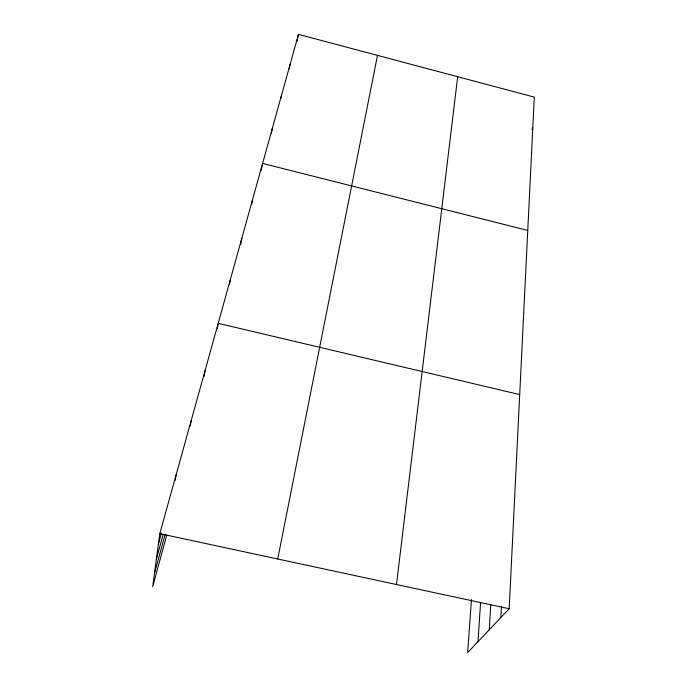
<?xml version="1.0" encoding="UTF-8"?>
<svg xmlns="http://www.w3.org/2000/svg" width="687" height="687" viewBox="0 0 687 687"><rect width="100%" height="100%" fill="white"/><g stroke="black" fill="none" stroke-linecap="round" stroke-linejoin="round"><path stroke-width="1.03" d="M471.48 599.588L467.615 652.65L509.187 608.734L534.314 97.116L298.441 34.35L159.796 533.653L152.686 586.612L166.743 535.121M500.84 617.544L501.416 606.887M489.247 629.79L490.801 604.268M477.972 641.71L480.599 602.422M396.493 584.517L457.671 76.721M175.279 480.282L176.052 475.086M190.325 425.828L191.132 420.805M204.082 376.639L205.138 370.353M217.324 328.326L218.2 323.337L519.698 394.578M229.467 284.53L230.394 279.403M240.648 244.555L241.815 238.286M251.588 204.623L252.533 199.694M261.249 170.41L262.597 163.42L527.762 230.437M271.374 133.287L272.37 128.254M277.728 558.995L377.489 55.381M280.957 98.172L281.567 95.132M289.21 68.966L290.24 63.882M296.982 41.478L298.441 34.35M154.455 573.447L165.181 534.314M156.378 559.089L163.197 534.349M158.362 544.302L161.505 532.949M531.918 129.542L532.811 127.688M159.796 533.653L509.187 608.734"/></g></svg>
